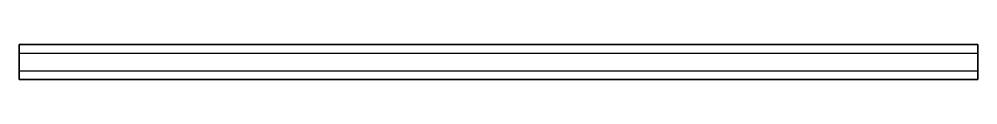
# Model space of a CAD drawing. Header units: millimetres. Extents: x 0 to 544, y 0 to 20.
import ezdxf

# ---------------------------------------------------------------- set-up
doc = ezdxf.new("R2010")
doc.units = ezdxf.units.MM
doc.layers.add('SIMUMAK Visible (ISO)', color=7, linetype='Continuous', lineweight=35)
doc.layers.add('SIMUMAK Visible Narrow (ISO)', color=7, linetype='Continuous', lineweight=25)

# ---------------------------------------------------------------- blocks, each defined once
blk = doc.blocks.new('SIL-027-TUBI-01_Sheet_6_SIL-027-TUBI-01~2')
at = {"layer": 'SIMUMAK Visible (ISO)'}
for p, q in [((-271.8, 10), (271.8, 10)), ((-271.8, 10), (-271.8, 5)), ((271.8, 10), (271.8, 5)), ((-271.8, -5), (-271.8, 5)), ((271.8, -5), (271.8, 5)), ((-271.8, -5), (-271.8, -10)), ((271.8, -5), (271.8, -10)), ((-271.8, -10), (271.8, -10))]:
    blk.add_line(p, q, dxfattribs=at)
at = {"layer": 'SIMUMAK Visible Narrow (ISO)'}
for p, q in [((-271.8, 5), (271.8, 5)), ((-271.8, -5), (271.8, -5))]:
    blk.add_line(p, q, dxfattribs=at)

msp = doc.modelspace()

# ---------------------------------------------------------------- block references
msp.add_blockref('SIL-027-TUBI-01_Sheet_6_SIL-027-TUBI-01~2', (271.8, 10))

doc.saveas('drawing.dxf')
